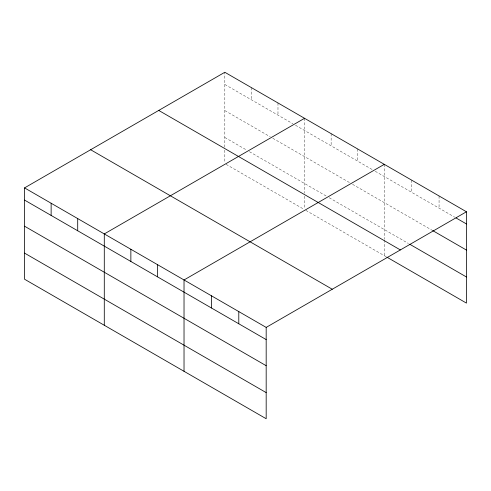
<?xml version="1.0" encoding="UTF-8"?>
<svg xmlns="http://www.w3.org/2000/svg" width="491" height="491" viewBox="0 0 491 491"><rect width="100%" height="100%" fill="white"/><g stroke="black" fill="none" stroke-linecap="round" stroke-linejoin="round"><path stroke-width="0.37" stroke-dasharray="2.46 1.84" d="M224.823 147.183L224.823 72.269M224.823 84.458L292.894 123.757M295.484 125.254L372.626 169.794M375.222 171.285L454.715 217.182M224.823 110.573L270.203 136.774M272.793 138.272L349.936 182.812M352.532 184.309L431.896 230.126M224.823 137.486L246.863 150.209M249.459 151.707L326.601 196.247M329.197 197.744L408.42 243.481M226.118 164.35L303.911 209.264M305.856 210.387L386.251 256.805M439.064 195.964L439.064 208.147M411.679 180.154L411.679 192.337M384.3 164.338L384.3 239.258M384.3 240.001L384.3 255.676M357.718 148.994L357.718 161.183M331.137 133.65L331.137 145.839M304.561 118.306L304.561 193.221M304.561 196.204L304.561 208.89M277.98 102.963L277.98 115.146M251.404 87.613L251.404 99.802M224.823 150.172L224.823 162.859"/><path stroke-width="0.74" d="M386.902 257.18L466.45 303.107L466.45 211.774L224.823 72.269L24.55 187.893L24.55 279.226L266.177 418.731L266.177 327.399L24.55 187.893M304.561 118.306L104.288 233.931L104.288 325.263M384.3 164.338L184.027 279.968L184.027 371.3M266.177 327.399L466.45 211.774M456.016 217.936L466.45 223.957M432.546 230.5L466.45 250.079M409.727 244.236L466.45 276.985M158.734 110.426L400.361 249.931M90.639 149.737L332.266 289.242M24.55 200.083L266.177 339.588M24.55 226.204L266.177 365.703M24.55 253.111L266.177 392.61M238.792 311.589L238.792 323.778M211.406 295.778L211.406 307.967M157.445 264.624L157.445 276.807M130.864 249.275L130.864 261.464M77.707 218.587L77.707 230.776M51.132 203.243L51.132 215.426"/></g></svg>
